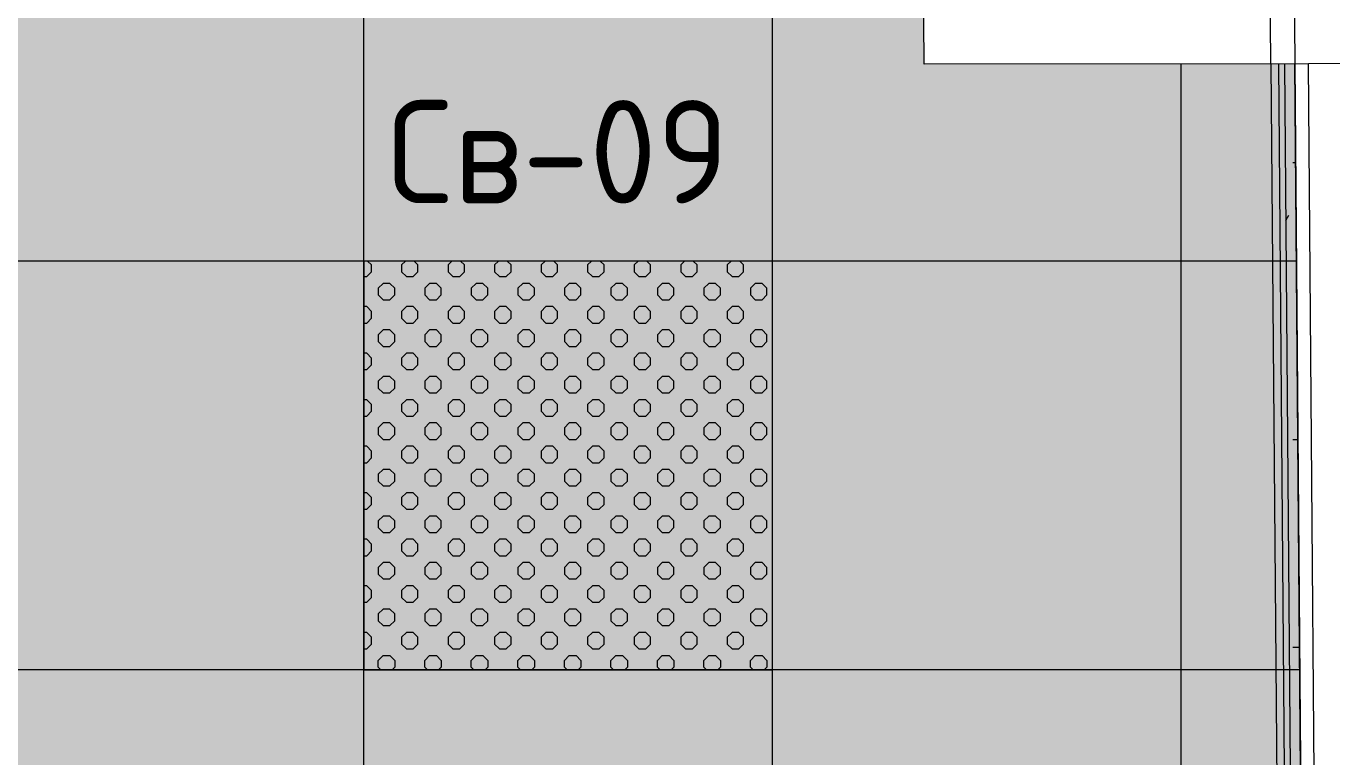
# Model space of a CAD drawing. Header units: millimetres. Extents: x -13069 to 207500, y -71366 to 56785.
# Drawn here: x 171982 to 173898, y 35346 to 36418 of the extents above; entities that cross this region are included whole.
import ezdxf

# ---------------------------------------------------------------- set-up
doc = ezdxf.new("R2010")
doc.units = ezdxf.units.MM
doc.layers.add('PDF _Подложка без мебели', color=7, linetype='Continuous')
doc.layers.add('PDF _Текст', color=7, linetype='Continuous')
doc.layers.add('PDF _Потолки', color=7, linetype='Continuous', lineweight=5, true_color=0x535353)
doc.layers.add('PDF _светильники', color=7, linetype='Continuous', true_color=0xffffff)
doc.styles.add('PDF GOST Common', font='GOST_Common.ttf')

msp = doc.modelspace()

# ---------------------------------------------------------------- hatches: boundary and pattern name
at = {"layer": 'PDF _Потолки', "true_color": 0xcae6ff, "transparency": 33554559}
msp.add_hatch(color=254, dxfattribs=at).paths.add_polyline_path([(167977.922, 35239.842), (167977.922, 36244.642), (170279.521, 36244.642), (170279.521, 34656.742), (170429.521, 34656.742), (170429.521, 38515.443), (171388.92, 38499.243), (171388.92, 38361.943), (171808.921, 38361.943), (171808.921, 38492.143), (171925.12, 38490.142), (171910.02, 42957.142), (173810.319, 42957.142), (173840.519, 39227.542), (173296.72, 39236.743), (173283.525, 38467.242), (173299.723, 36362.342), (173843.724, 36362.643), (173858.525, 34529.142), (173713.322, 34529.142), (173713.322, 33554.843), (170429.521, 33554.643), (168905.925, 33554.643), (168905.925, 35239.842)])

# ---------------------------------------------------------------- linework, layer by layer
at = {"layer": 'PDF _Подложка без мебели', "lineweight": 18}
for points in [[(173846.824, 38447.042), (173826.823, 38446.942), (173829.222, 38152.542), (173843.724, 36362.643), (173870.42, 33054.142), (173890.422, 33054.241), (174220.42, 33056.942), (174280.424, 33057.443), (174281.022, 32981.442), (174280.424, 33057.443), (174220.42, 33056.942)], [(173808.72, 36362.342), (173794.224, 38152.243)], [(173890.422, 33054.241), (173863.725, 36362.742), (173808.72, 36362.342), (173823.423, 34545.042), (173713.322, 34545.042), (173713.322, 34537.042), (173697.422, 34537.042), (173697.422, 33570.542), (173007.225, 33570.542), (173007.225, 33389.642), (173862.425, 33389.642), (173862.425, 33404.643)], [(173819.725, 36362.441), (173834.422, 34537.042), (173823.423, 34536.943), (173823.423, 34545.042)], [(173828.721, 36362.441), (173843.425, 34537.042)], [(174293.724, 36365.241), (174293.724, 36366.242), (174233.72, 36365.742), (173863.725, 36362.742)], [(173844.822, 36217.543), (173841.02, 36217.543)], [(173830.567, 36132.72), (173835.124, 36140.542)], [(173848.124, 35811.141), (173841.02, 35811.141)], [(173850.621, 35506.343), (173841.02, 35506.343)]]:
    msp.add_lwpolyline(points, dxfattribs=at)
at = {"layer": 'PDF _Потолки', "color": 7, "lineweight": 13}
msp.add_lwpolyline([(167977.922, 35239.842), (168905.925, 35239.842), (168905.925, 33554.643), (170429.521, 33554.643), (173713.322, 33554.843), (173713.322, 34529.142), (173858.525, 34529.142), (173843.724, 36362.643), (173299.723, 36362.342), (173283.525, 38467.242), (173296.72, 39236.743), (173840.519, 39227.542), (173810.319, 42957.142), (171910.02, 42957.142), (171925.12, 38490.142), (171808.921, 38492.143), (171808.921, 38361.943), (171388.92, 38361.943), (171388.92, 38499.243), (170429.521, 38515.443), (170429.521, 34656.742), (170279.624, 34656.742), (170279.624, 36244.642), (167977.922, 36244.642)], close=True, dxfattribs=at)
for points in [[(172476.622, 42957.142), (172476.622, 33554.767)], [(173076.622, 42957.142), (173076.622, 33554.843)], [(173676.622, 36362.542), (173676.622, 33554.843)], [(173846.025, 36073.342), (170429.521, 36073.342)], [(173850.903, 35473.342), (170429.521, 35473.342)]]:
    msp.add_lwpolyline(points, dxfattribs=at)
at = {"layer": 'PDF _светильники', "lineweight": 20}
for points in [[(172477.122, 36050.642), (172481.419, 36050.642), (172488.523, 36057.742), (172488.523, 36067.742), (172482.719, 36073.442)], [(172538.322, 36073.442), (172532.621, 36067.742), (172532.621, 36057.742), (172539.72, 36050.642), (172549.723, 36050.642), (172556.724, 36057.742), (172556.724, 36067.742), (172551.023, 36073.442)], [(172606.62, 36073.442), (172600.92, 36067.742), (172600.92, 36057.742), (172608.024, 36050.642), (172618.022, 36050.642), (172625.022, 36057.742), (172625.022, 36067.742), (172619.322, 36073.442)], [(172674.925, 36073.442), (172669.224, 36067.742), (172669.224, 36057.742), (172676.225, 36050.642), (172686.222, 36050.642), (172693.321, 36057.742), (172693.321, 36067.742), (172687.62, 36073.442)], [(172743.223, 36073.442), (172737.522, 36067.742), (172737.522, 36057.742), (172744.523, 36050.642), (172754.521, 36050.642), (172761.619, 36057.742), (172761.619, 36067.742), (172755.925, 36073.442)], [(172811.521, 36073.442), (172805.723, 36067.742), (172805.723, 36057.742), (172812.822, 36050.642), (172822.819, 36050.642), (172829.924, 36057.742), (172829.924, 36067.742), (172824.223, 36073.442)], [(172879.722, 36073.442), (172874.021, 36067.742), (172874.021, 36057.742), (172881.12, 36050.642), (172891.124, 36050.642), (172898.222, 36057.742), (172898.222, 36067.742), (172892.424, 36073.442)], [(172948.02, 36073.442), (172942.32, 36067.742), (172942.32, 36057.742), (172949.424, 36050.642), (172959.422, 36050.642), (172966.52, 36057.742), (172966.52, 36067.742), (172960.722, 36073.442)], [(173016.319, 36073.442), (173010.624, 36067.742), (173010.624, 36057.742), (173017.723, 36050.642), (173027.72, 36050.642), (173034.721, 36057.742), (173034.721, 36067.742), (173029.02, 36073.442)], [(172477.122, 35982.443), (172481.419, 35982.443), (172488.523, 35989.442), (172488.523, 35999.443), (172481.419, 36006.542), (172477.122, 36006.542)], [(172477.122, 35914.143), (172481.419, 35914.143), (172488.523, 35921.142), (172488.523, 35931.143), (172481.419, 35938.243), (172477.122, 35938.243)], [(172477.122, 35845.841), (172481.419, 35845.841), (172488.523, 35852.943), (172488.523, 35862.942), (172481.419, 35869.943), (172477.122, 35869.943)], [(172477.122, 35777.542), (172481.419, 35777.542), (172488.523, 35784.642), (172488.523, 35794.642), (172481.419, 35801.643), (172477.122, 35801.643)], [(172477.122, 35709.242), (172481.419, 35709.242), (172488.523, 35716.342), (172488.523, 35726.342), (172481.419, 35733.442), (172477.122, 35733.442)], [(172477.122, 35640.942), (172481.419, 35640.942), (172488.523, 35648.042), (172488.523, 35658.042), (172481.419, 35665.142), (172477.122, 35665.142)], [(172477.122, 35572.743), (172481.419, 35572.743), (172488.523, 35579.742), (172488.523, 35589.743), (172481.419, 35596.842), (172477.122, 35596.842)], [(172477.122, 35504.443), (172481.419, 35504.443), (172488.523, 35511.442), (172488.523, 35521.443), (172481.419, 35528.543), (172477.122, 35528.543)], [(172502.323, 35473.442), (172498.521, 35477.342), (172498.521, 35487.342), (172505.522, 35494.442), (172515.519, 35494.442), (172522.624, 35487.342), (172522.624, 35477.342), (172518.724, 35473.442)], [(172570.622, 35473.442), (172566.722, 35477.342), (172566.722, 35487.342), (172573.82, 35494.442), (172583.824, 35494.442), (172590.922, 35487.342), (172590.922, 35477.342), (172587.022, 35473.442)], [(172638.92, 35473.442), (172635.02, 35477.342), (172635.02, 35487.342), (172642.124, 35494.442), (172652.122, 35494.442), (172659.22, 35487.342), (172659.22, 35477.342), (172655.32, 35473.442)], [(172707.225, 35473.442), (172703.324, 35477.342), (172703.324, 35487.342), (172710.423, 35494.442), (172720.42, 35494.442), (172727.525, 35487.342), (172727.525, 35477.342), (172723.625, 35473.442)], [(172775.523, 35473.442), (172771.623, 35477.342), (172771.623, 35487.342), (172778.721, 35494.442), (172788.725, 35494.442), (172795.719, 35487.342), (172795.719, 35477.342), (172791.923, 35473.442)], [(172843.724, 35473.442), (172839.921, 35477.342), (172839.921, 35487.342), (172847.02, 35494.442), (172857.023, 35494.442), (172864.024, 35487.342), (172864.024, 35477.342), (172860.221, 35473.442)], [(172912.022, 35473.442), (172908.219, 35477.342), (172908.219, 35487.342), (172915.22, 35494.442), (172925.224, 35494.442), (172932.322, 35487.342), (172932.322, 35477.342), (172928.422, 35473.442)], [(172980.32, 35473.442), (172976.524, 35477.342), (172976.524, 35487.342), (172983.525, 35494.442), (172993.522, 35494.442), (173000.621, 35487.342), (173000.621, 35477.342), (172996.72, 35473.442)], [(173048.625, 35473.442), (173044.725, 35477.342), (173044.725, 35487.342), (173051.823, 35494.442), (173061.821, 35494.442), (173068.919, 35487.342), (173068.919, 35477.342), (173065.025, 35473.442)]]:
    msp.add_lwpolyline(points, dxfattribs=at)
at = {"layer": 'PDF _светильники', "color": 7, "lineweight": 13}
msp.add_lwpolyline([(172477.122, 35473.442), (173077.122, 35473.442), (173077.122, 36073.442), (172477.122, 36073.442)], close=True, dxfattribs=at)
at = {"layer": 'PDF _светильники', "lineweight": 20}
for points in [[(172522.624, 36033.642), (172515.519, 36040.643), (172505.522, 36040.643), (172498.521, 36033.642), (172498.521, 36023.641), (172505.522, 36016.542), (172515.519, 36016.542), (172522.624, 36023.641)], [(172590.922, 36033.642), (172583.824, 36040.643), (172573.82, 36040.643), (172566.722, 36033.642), (172566.722, 36023.641), (172573.82, 36016.542), (172583.824, 36016.542), (172590.922, 36023.641)], [(172659.22, 36033.642), (172652.122, 36040.643), (172642.124, 36040.643), (172635.02, 36033.642), (172635.02, 36023.641), (172642.124, 36016.542), (172652.122, 36016.542), (172659.22, 36023.641)], [(172727.525, 36033.642), (172720.42, 36040.643), (172710.423, 36040.643), (172703.324, 36033.642), (172703.324, 36023.641), (172710.423, 36016.542), (172720.42, 36016.542), (172727.525, 36023.641)], [(172795.719, 36033.642), (172788.725, 36040.643), (172778.721, 36040.643), (172771.623, 36033.642), (172771.623, 36023.641), (172778.721, 36016.542), (172788.725, 36016.542), (172795.719, 36023.641)], [(172864.024, 36033.642), (172857.023, 36040.643), (172847.02, 36040.643), (172839.921, 36033.642), (172839.921, 36023.641), (172847.02, 36016.542), (172857.023, 36016.542), (172864.024, 36023.641)], [(172932.322, 36033.642), (172925.224, 36040.643), (172915.22, 36040.643), (172908.219, 36033.642), (172908.219, 36023.641), (172915.22, 36016.542), (172925.224, 36016.542), (172932.322, 36023.641)], [(173000.621, 36033.642), (172993.522, 36040.643), (172983.525, 36040.643), (172976.524, 36033.642), (172976.524, 36023.641), (172983.525, 36016.542), (172993.522, 36016.542), (173000.621, 36023.641)], [(173068.919, 36033.642), (173061.821, 36040.643), (173051.823, 36040.643), (173044.725, 36033.642), (173044.725, 36023.641), (173051.823, 36016.542), (173061.821, 36016.542), (173068.919, 36023.641)], [(172556.724, 35999.443), (172549.723, 36006.542), (172539.72, 36006.542), (172532.621, 35999.443), (172532.621, 35989.442), (172539.72, 35982.443), (172549.723, 35982.443), (172556.724, 35989.442)], [(172625.022, 35999.443), (172618.022, 36006.542), (172608.024, 36006.542), (172600.92, 35999.443), (172600.92, 35989.442), (172608.024, 35982.443), (172618.022, 35982.443), (172625.022, 35989.442)], [(172693.321, 35999.443), (172686.222, 36006.542), (172676.225, 36006.542), (172669.224, 35999.443), (172669.224, 35989.442), (172676.225, 35982.443), (172686.222, 35982.443), (172693.321, 35989.442)], [(172761.619, 35999.443), (172754.521, 36006.542), (172744.523, 36006.542), (172737.522, 35999.443), (172737.522, 35989.442), (172744.523, 35982.443), (172754.521, 35982.443), (172761.619, 35989.442)], [(172829.924, 35999.443), (172822.819, 36006.542), (172812.822, 36006.542), (172805.723, 35999.443), (172805.723, 35989.442), (172812.822, 35982.443), (172822.819, 35982.443), (172829.924, 35989.442)], [(172898.222, 35999.443), (172891.124, 36006.542), (172881.12, 36006.542), (172874.021, 35999.443), (172874.021, 35989.442), (172881.12, 35982.443), (172891.124, 35982.443), (172898.222, 35989.442)], [(172966.52, 35999.443), (172959.422, 36006.542), (172949.424, 36006.542), (172942.32, 35999.443), (172942.32, 35989.442), (172949.424, 35982.443), (172959.422, 35982.443), (172966.52, 35989.442)], [(173034.721, 35999.443), (173027.72, 36006.542), (173017.723, 36006.542), (173010.624, 35999.443), (173010.624, 35989.442), (173017.723, 35982.443), (173027.72, 35982.443), (173034.721, 35989.442)], [(172522.624, 35965.342), (172515.519, 35972.442), (172505.522, 35972.442), (172498.521, 35965.342), (172498.521, 35955.342), (172505.522, 35948.242), (172515.519, 35948.242), (172522.624, 35955.342)], [(172590.922, 35965.342), (172583.824, 35972.442), (172573.82, 35972.442), (172566.722, 35965.342), (172566.722, 35955.342), (172573.82, 35948.242), (172583.824, 35948.242), (172590.922, 35955.342)], [(172659.22, 35965.342), (172652.122, 35972.442), (172642.124, 35972.442), (172635.02, 35965.342), (172635.02, 35955.342), (172642.124, 35948.242), (172652.122, 35948.242), (172659.22, 35955.342)], [(172727.525, 35965.342), (172720.42, 35972.442), (172710.423, 35972.442), (172703.324, 35965.342), (172703.324, 35955.342), (172710.423, 35948.242), (172720.42, 35948.242), (172727.525, 35955.342)], [(172795.719, 35965.342), (172788.725, 35972.442), (172778.721, 35972.442), (172771.623, 35965.342), (172771.623, 35955.342), (172778.721, 35948.242), (172788.725, 35948.242), (172795.719, 35955.342)], [(172864.024, 35965.342), (172857.023, 35972.442), (172847.02, 35972.442), (172839.921, 35965.342), (172839.921, 35955.342), (172847.02, 35948.242), (172857.023, 35948.242), (172864.024, 35955.342)], [(172932.322, 35965.342), (172925.224, 35972.442), (172915.22, 35972.442), (172908.219, 35965.342), (172908.219, 35955.342), (172915.22, 35948.242), (172925.224, 35948.242), (172932.322, 35955.342)], [(173000.621, 35965.342), (172993.522, 35972.442), (172983.525, 35972.442), (172976.524, 35965.342), (172976.524, 35955.342), (172983.525, 35948.242), (172993.522, 35948.242), (173000.621, 35955.342)], [(173068.919, 35965.342), (173061.821, 35972.442), (173051.823, 35972.442), (173044.725, 35965.342), (173044.725, 35955.342), (173051.823, 35948.242), (173061.821, 35948.242), (173068.919, 35955.342)], [(172556.724, 35931.143), (172549.723, 35938.243), (172539.72, 35938.243), (172532.621, 35931.143), (172532.621, 35921.142), (172539.72, 35914.143), (172549.723, 35914.143), (172556.724, 35921.142)], [(172625.022, 35931.143), (172618.022, 35938.243), (172608.024, 35938.243), (172600.92, 35931.143), (172600.92, 35921.142), (172608.024, 35914.143), (172618.022, 35914.143), (172625.022, 35921.142)], [(172693.321, 35931.143), (172686.222, 35938.243), (172676.225, 35938.243), (172669.224, 35931.143), (172669.224, 35921.142), (172676.225, 35914.143), (172686.222, 35914.143), (172693.321, 35921.142)], [(172761.619, 35931.143), (172754.521, 35938.243), (172744.523, 35938.243), (172737.522, 35931.143), (172737.522, 35921.142), (172744.523, 35914.143), (172754.521, 35914.143), (172761.619, 35921.142)], [(172829.924, 35931.143), (172822.819, 35938.243), (172812.822, 35938.243), (172805.723, 35931.143), (172805.723, 35921.142), (172812.822, 35914.143), (172822.819, 35914.143), (172829.924, 35921.142)], [(172898.222, 35931.143), (172891.124, 35938.243), (172881.12, 35938.243), (172874.021, 35931.143), (172874.021, 35921.142), (172881.12, 35914.143), (172891.124, 35914.143), (172898.222, 35921.142)], [(172966.52, 35931.143), (172959.422, 35938.243), (172949.424, 35938.243), (172942.32, 35931.143), (172942.32, 35921.142), (172949.424, 35914.143), (172959.422, 35914.143), (172966.52, 35921.142)], [(173034.721, 35931.143), (173027.72, 35938.243), (173017.723, 35938.243), (173010.624, 35931.143), (173010.624, 35921.142), (173017.723, 35914.143), (173027.72, 35914.143), (173034.721, 35921.142)], [(172522.624, 35897.042), (172515.519, 35904.142), (172505.522, 35904.142), (172498.521, 35897.042), (172498.521, 35887.042), (172505.522, 35879.942), (172515.519, 35879.942), (172522.624, 35887.042)], [(172590.922, 35897.042), (172583.824, 35904.142), (172573.82, 35904.142), (172566.722, 35897.042), (172566.722, 35887.042), (172573.82, 35879.942), (172583.824, 35879.942), (172590.922, 35887.042)], [(172659.22, 35897.042), (172652.122, 35904.142), (172642.124, 35904.142), (172635.02, 35897.042), (172635.02, 35887.042), (172642.124, 35879.942), (172652.122, 35879.942), (172659.22, 35887.042)], [(172727.525, 35897.042), (172720.42, 35904.142), (172710.423, 35904.142), (172703.324, 35897.042), (172703.324, 35887.042), (172710.423, 35879.942), (172720.42, 35879.942), (172727.525, 35887.042)], [(172795.719, 35897.042), (172788.725, 35904.142), (172778.721, 35904.142), (172771.623, 35897.042), (172771.623, 35887.042), (172778.721, 35879.942), (172788.725, 35879.942), (172795.719, 35887.042)], [(172864.024, 35897.042), (172857.023, 35904.142), (172847.02, 35904.142), (172839.921, 35897.042), (172839.921, 35887.042), (172847.02, 35879.942), (172857.023, 35879.942), (172864.024, 35887.042)], [(172932.322, 35897.042), (172925.224, 35904.142), (172915.22, 35904.142), (172908.219, 35897.042), (172908.219, 35887.042), (172915.22, 35879.942), (172925.224, 35879.942), (172932.322, 35887.042)], [(173000.621, 35897.042), (172993.522, 35904.142), (172983.525, 35904.142), (172976.524, 35897.042), (172976.524, 35887.042), (172983.525, 35879.942), (172993.522, 35879.942), (173000.621, 35887.042)], [(173068.919, 35897.042), (173061.821, 35904.142), (173051.823, 35904.142), (173044.725, 35897.042), (173044.725, 35887.042), (173051.823, 35879.942), (173061.821, 35879.942), (173068.919, 35887.042)], [(172556.724, 35862.942), (172549.723, 35869.943), (172539.72, 35869.943), (172532.621, 35862.942), (172532.621, 35852.943), (172539.72, 35845.841), (172549.723, 35845.841), (172556.724, 35852.943)], [(172625.022, 35862.942), (172618.022, 35869.943), (172608.024, 35869.943), (172600.92, 35862.942), (172600.92, 35852.943), (172608.024, 35845.841), (172618.022, 35845.841), (172625.022, 35852.943)], [(172693.321, 35862.942), (172686.222, 35869.943), (172676.225, 35869.943), (172669.224, 35862.942), (172669.224, 35852.943), (172676.225, 35845.841), (172686.222, 35845.841), (172693.321, 35852.943)], [(172761.619, 35862.942), (172754.521, 35869.943), (172744.523, 35869.943), (172737.522, 35862.942), (172737.522, 35852.943), (172744.523, 35845.841), (172754.521, 35845.841), (172761.619, 35852.943)], [(172829.924, 35862.942), (172822.819, 35869.943), (172812.822, 35869.943), (172805.723, 35862.942), (172805.723, 35852.943), (172812.822, 35845.841), (172822.819, 35845.841), (172829.924, 35852.943)], [(172898.222, 35862.942), (172891.124, 35869.943), (172881.12, 35869.943), (172874.021, 35862.942), (172874.021, 35852.943), (172881.12, 35845.841), (172891.124, 35845.841), (172898.222, 35852.943)], [(172966.52, 35862.942), (172959.422, 35869.943), (172949.424, 35869.943), (172942.32, 35862.942), (172942.32, 35852.943), (172949.424, 35845.841), (172959.422, 35845.841), (172966.52, 35852.943)], [(173034.721, 35862.942), (173027.72, 35869.943), (173017.723, 35869.943), (173010.624, 35862.942), (173010.624, 35852.943), (173017.723, 35845.841), (173027.72, 35845.841), (173034.721, 35852.943)], [(172522.624, 35828.742), (172515.519, 35835.842), (172505.522, 35835.842), (172498.521, 35828.742), (172498.521, 35818.742), (172505.522, 35811.642), (172515.519, 35811.642), (172522.624, 35818.742)], [(172590.922, 35828.742), (172583.824, 35835.842), (172573.82, 35835.842), (172566.722, 35828.742), (172566.722, 35818.742), (172573.82, 35811.642), (172583.824, 35811.642), (172590.922, 35818.742)], [(172659.22, 35828.742), (172652.122, 35835.842), (172642.124, 35835.842), (172635.02, 35828.742), (172635.02, 35818.742), (172642.124, 35811.642), (172652.122, 35811.642), (172659.22, 35818.742)], [(172727.525, 35828.742), (172720.42, 35835.842), (172710.423, 35835.842), (172703.324, 35828.742), (172703.324, 35818.742), (172710.423, 35811.642), (172720.42, 35811.642), (172727.525, 35818.742)], [(172795.719, 35828.742), (172788.725, 35835.842), (172778.721, 35835.842), (172771.623, 35828.742), (172771.623, 35818.742), (172778.721, 35811.642), (172788.725, 35811.642), (172795.719, 35818.742)], [(172864.024, 35828.742), (172857.023, 35835.842), (172847.02, 35835.842), (172839.921, 35828.742), (172839.921, 35818.742), (172847.02, 35811.642), (172857.023, 35811.642), (172864.024, 35818.742)], [(172932.322, 35828.742), (172925.224, 35835.842), (172915.22, 35835.842), (172908.219, 35828.742), (172908.219, 35818.742), (172915.22, 35811.642), (172925.224, 35811.642), (172932.322, 35818.742)], [(173000.621, 35828.742), (172993.522, 35835.842), (172983.525, 35835.842), (172976.524, 35828.742), (172976.524, 35818.742), (172983.525, 35811.642), (172993.522, 35811.642), (173000.621, 35818.742)], [(173068.919, 35828.742), (173061.821, 35835.842), (173051.823, 35835.842), (173044.725, 35828.742), (173044.725, 35818.742), (173051.823, 35811.642), (173061.821, 35811.642), (173068.919, 35818.742)], [(172556.724, 35794.642), (172549.723, 35801.643), (172539.72, 35801.643), (172532.621, 35794.642), (172532.621, 35784.642), (172539.72, 35777.542), (172549.723, 35777.542), (172556.724, 35784.642)], [(172625.022, 35794.642), (172618.022, 35801.643), (172608.024, 35801.643), (172600.92, 35794.642), (172600.92, 35784.642), (172608.024, 35777.542), (172618.022, 35777.542), (172625.022, 35784.642)], [(172693.321, 35794.642), (172686.222, 35801.643), (172676.225, 35801.643), (172669.224, 35794.642), (172669.224, 35784.642), (172676.225, 35777.542), (172686.222, 35777.542), (172693.321, 35784.642)], [(172761.619, 35794.642), (172754.521, 35801.643), (172744.523, 35801.643), (172737.522, 35794.642), (172737.522, 35784.642), (172744.523, 35777.542), (172754.521, 35777.542), (172761.619, 35784.642)], [(172829.924, 35794.642), (172822.819, 35801.643), (172812.822, 35801.643), (172805.723, 35794.642), (172805.723, 35784.642), (172812.822, 35777.542), (172822.819, 35777.542), (172829.924, 35784.642)], [(172898.222, 35794.642), (172891.124, 35801.643), (172881.12, 35801.643), (172874.021, 35794.642), (172874.021, 35784.642), (172881.12, 35777.542), (172891.124, 35777.542), (172898.222, 35784.642)], [(172966.52, 35794.642), (172959.422, 35801.643), (172949.424, 35801.643), (172942.32, 35794.642), (172942.32, 35784.642), (172949.424, 35777.542), (172959.422, 35777.542), (172966.52, 35784.642)], [(173034.721, 35794.642), (173027.72, 35801.643), (173017.723, 35801.643), (173010.624, 35794.642), (173010.624, 35784.642), (173017.723, 35777.542), (173027.72, 35777.542), (173034.721, 35784.642)], [(172522.624, 35760.443), (172515.519, 35767.543), (172505.522, 35767.543), (172498.521, 35760.443), (172498.521, 35750.442), (172505.522, 35743.443), (172515.519, 35743.443), (172522.624, 35750.442)], [(172590.922, 35760.443), (172583.824, 35767.543), (172573.82, 35767.543), (172566.722, 35760.443), (172566.722, 35750.442), (172573.82, 35743.443), (172583.824, 35743.443), (172590.922, 35750.442)], [(172659.22, 35760.443), (172652.122, 35767.543), (172642.124, 35767.543), (172635.02, 35760.443), (172635.02, 35750.442), (172642.124, 35743.443), (172652.122, 35743.443), (172659.22, 35750.442)], [(172727.525, 35760.443), (172720.42, 35767.543), (172710.423, 35767.543), (172703.324, 35760.443), (172703.324, 35750.442), (172710.423, 35743.443), (172720.42, 35743.443), (172727.525, 35750.442)], [(172795.719, 35760.443), (172788.725, 35767.543), (172778.721, 35767.543), (172771.623, 35760.443), (172771.623, 35750.442), (172778.721, 35743.443), (172788.725, 35743.443), (172795.719, 35750.442)], [(172864.024, 35760.443), (172857.023, 35767.543), (172847.02, 35767.543), (172839.921, 35760.443), (172839.921, 35750.442), (172847.02, 35743.443), (172857.023, 35743.443), (172864.024, 35750.442)], [(172932.322, 35760.443), (172925.224, 35767.543), (172915.22, 35767.543), (172908.219, 35760.443), (172908.219, 35750.442), (172915.22, 35743.443), (172925.224, 35743.443), (172932.322, 35750.442)], [(173000.621, 35760.443), (172993.522, 35767.543), (172983.525, 35767.543), (172976.524, 35760.443), (172976.524, 35750.442), (172983.525, 35743.443), (172993.522, 35743.443), (173000.621, 35750.442)], [(173068.919, 35760.443), (173061.821, 35767.543), (173051.823, 35767.543), (173044.725, 35760.443), (173044.725, 35750.442), (173051.823, 35743.443), (173061.821, 35743.443), (173068.919, 35750.442)], [(172556.724, 35726.342), (172549.723, 35733.442), (172539.72, 35733.442), (172532.621, 35726.342), (172532.621, 35716.342), (172539.72, 35709.242), (172549.723, 35709.242), (172556.724, 35716.342)], [(172625.022, 35726.342), (172618.022, 35733.442), (172608.024, 35733.442), (172600.92, 35726.342), (172600.92, 35716.342), (172608.024, 35709.242), (172618.022, 35709.242), (172625.022, 35716.342)], [(172693.321, 35726.342), (172686.222, 35733.442), (172676.225, 35733.442), (172669.224, 35726.342), (172669.224, 35716.342), (172676.225, 35709.242), (172686.222, 35709.242), (172693.321, 35716.342)], [(172761.619, 35726.342), (172754.521, 35733.442), (172744.523, 35733.442), (172737.522, 35726.342), (172737.522, 35716.342), (172744.523, 35709.242), (172754.521, 35709.242), (172761.619, 35716.342)], [(172829.924, 35726.342), (172822.819, 35733.442), (172812.822, 35733.442), (172805.723, 35726.342), (172805.723, 35716.342), (172812.822, 35709.242), (172822.819, 35709.242), (172829.924, 35716.342)], [(172898.222, 35726.342), (172891.124, 35733.442), (172881.12, 35733.442), (172874.021, 35726.342), (172874.021, 35716.342), (172881.12, 35709.242), (172891.124, 35709.242), (172898.222, 35716.342)], [(172966.52, 35726.342), (172959.422, 35733.442), (172949.424, 35733.442), (172942.32, 35726.342), (172942.32, 35716.342), (172949.424, 35709.242), (172959.422, 35709.242), (172966.52, 35716.342)], [(173034.721, 35726.342), (173027.72, 35733.442), (173017.723, 35733.442), (173010.624, 35726.342), (173010.624, 35716.342), (173017.723, 35709.242), (173027.72, 35709.242), (173034.721, 35716.342)], [(172522.624, 35692.242), (172515.519, 35699.243), (172505.522, 35699.243), (172498.521, 35692.242), (172498.521, 35682.243), (172505.522, 35675.143), (172515.519, 35675.143), (172522.624, 35682.243)], [(172590.922, 35692.242), (172583.824, 35699.243), (172573.82, 35699.243), (172566.722, 35692.242), (172566.722, 35682.243), (172573.82, 35675.143), (172583.824, 35675.143), (172590.922, 35682.243)], [(172659.22, 35692.242), (172652.122, 35699.243), (172642.124, 35699.243), (172635.02, 35692.242), (172635.02, 35682.243), (172642.124, 35675.143), (172652.122, 35675.143), (172659.22, 35682.243)], [(172727.525, 35692.242), (172720.42, 35699.243), (172710.423, 35699.243), (172703.324, 35692.242), (172703.324, 35682.243), (172710.423, 35675.143), (172720.42, 35675.143), (172727.525, 35682.243)], [(172795.719, 35692.242), (172788.725, 35699.243), (172778.721, 35699.243), (172771.623, 35692.242), (172771.623, 35682.243), (172778.721, 35675.143), (172788.725, 35675.143), (172795.719, 35682.243)], [(172864.024, 35692.242), (172857.023, 35699.243), (172847.02, 35699.243), (172839.921, 35692.242), (172839.921, 35682.243), (172847.02, 35675.143), (172857.023, 35675.143), (172864.024, 35682.243)], [(172932.322, 35692.242), (172925.224, 35699.243), (172915.22, 35699.243), (172908.219, 35692.242), (172908.219, 35682.243), (172915.22, 35675.143), (172925.224, 35675.143), (172932.322, 35682.243)], [(173000.621, 35692.242), (172993.522, 35699.243), (172983.525, 35699.243), (172976.524, 35692.242), (172976.524, 35682.243), (172983.525, 35675.143), (172993.522, 35675.143), (173000.621, 35682.243)], [(173068.919, 35692.242), (173061.821, 35699.243), (173051.823, 35699.243), (173044.725, 35692.242), (173044.725, 35682.243), (173051.823, 35675.143), (173061.821, 35675.143), (173068.919, 35682.243)], [(172556.724, 35658.042), (172549.723, 35665.142), (172539.72, 35665.142), (172532.621, 35658.042), (172532.621, 35648.042), (172539.72, 35640.942), (172549.723, 35640.942), (172556.724, 35648.042)], [(172625.022, 35658.042), (172618.022, 35665.142), (172608.024, 35665.142), (172600.92, 35658.042), (172600.92, 35648.042), (172608.024, 35640.942), (172618.022, 35640.942), (172625.022, 35648.042)], [(172693.321, 35658.042), (172686.222, 35665.142), (172676.225, 35665.142), (172669.224, 35658.042), (172669.224, 35648.042), (172676.225, 35640.942), (172686.222, 35640.942), (172693.321, 35648.042)], [(172761.619, 35658.042), (172754.521, 35665.142), (172744.523, 35665.142), (172737.522, 35658.042), (172737.522, 35648.042), (172744.523, 35640.942), (172754.521, 35640.942), (172761.619, 35648.042)], [(172829.924, 35658.042), (172822.819, 35665.142), (172812.822, 35665.142), (172805.723, 35658.042), (172805.723, 35648.042), (172812.822, 35640.942), (172822.819, 35640.942), (172829.924, 35648.042)], [(172898.222, 35658.042), (172891.124, 35665.142), (172881.12, 35665.142), (172874.021, 35658.042), (172874.021, 35648.042), (172881.12, 35640.942), (172891.124, 35640.942), (172898.222, 35648.042)], [(172966.52, 35658.042), (172959.422, 35665.142), (172949.424, 35665.142), (172942.32, 35658.042), (172942.32, 35648.042), (172949.424, 35640.942), (172959.422, 35640.942), (172966.52, 35648.042)], [(173034.721, 35658.042), (173027.72, 35665.142), (173017.723, 35665.142), (173010.624, 35658.042), (173010.624, 35648.042), (173017.723, 35640.942), (173027.72, 35640.942), (173034.721, 35648.042)], [(172522.624, 35623.942), (172515.519, 35630.943), (172505.522, 35630.943), (172498.521, 35623.942), (172498.521, 35613.941), (172505.522, 35606.842), (172515.519, 35606.842), (172522.624, 35613.941)], [(172590.922, 35623.942), (172583.824, 35630.943), (172573.82, 35630.943), (172566.722, 35623.942), (172566.722, 35613.941), (172573.82, 35606.842), (172583.824, 35606.842), (172590.922, 35613.941)], [(172659.22, 35623.942), (172652.122, 35630.943), (172642.124, 35630.943), (172635.02, 35623.942), (172635.02, 35613.941), (172642.124, 35606.842), (172652.122, 35606.842), (172659.22, 35613.941)], [(172727.525, 35623.942), (172720.42, 35630.943), (172710.423, 35630.943), (172703.324, 35623.942), (172703.324, 35613.941), (172710.423, 35606.842), (172720.42, 35606.842), (172727.525, 35613.941)], [(172795.719, 35623.942), (172788.725, 35630.943), (172778.721, 35630.943), (172771.623, 35623.942), (172771.623, 35613.941), (172778.721, 35606.842), (172788.725, 35606.842), (172795.719, 35613.941)], [(172864.024, 35623.942), (172857.023, 35630.943), (172847.02, 35630.943), (172839.921, 35623.942), (172839.921, 35613.941), (172847.02, 35606.842), (172857.023, 35606.842), (172864.024, 35613.941)], [(172932.322, 35623.942), (172925.224, 35630.943), (172915.22, 35630.943), (172908.219, 35623.942), (172908.219, 35613.941), (172915.22, 35606.842), (172925.224, 35606.842), (172932.322, 35613.941)], [(173000.621, 35623.942), (172993.522, 35630.943), (172983.525, 35630.943), (172976.524, 35623.942), (172976.524, 35613.941), (172983.525, 35606.842), (172993.522, 35606.842), (173000.621, 35613.941)], [(173068.919, 35623.942), (173061.821, 35630.943), (173051.823, 35630.943), (173044.725, 35623.942), (173044.725, 35613.941), (173051.823, 35606.842), (173061.821, 35606.842), (173068.919, 35613.941)], [(172556.724, 35589.743), (172549.723, 35596.842), (172539.72, 35596.842), (172532.621, 35589.743), (172532.621, 35579.742), (172539.72, 35572.743), (172549.723, 35572.743), (172556.724, 35579.742)], [(172625.022, 35589.743), (172618.022, 35596.842), (172608.024, 35596.842), (172600.92, 35589.743), (172600.92, 35579.742), (172608.024, 35572.743), (172618.022, 35572.743), (172625.022, 35579.742)], [(172693.321, 35589.743), (172686.222, 35596.842), (172676.225, 35596.842), (172669.224, 35589.743), (172669.224, 35579.742), (172676.225, 35572.743), (172686.222, 35572.743), (172693.321, 35579.742)], [(172761.619, 35589.743), (172754.521, 35596.842), (172744.523, 35596.842), (172737.522, 35589.743), (172737.522, 35579.742), (172744.523, 35572.743), (172754.521, 35572.743), (172761.619, 35579.742)], [(172829.924, 35589.743), (172822.819, 35596.842), (172812.822, 35596.842), (172805.723, 35589.743), (172805.723, 35579.742), (172812.822, 35572.743), (172822.819, 35572.743), (172829.924, 35579.742)], [(172898.222, 35589.743), (172891.124, 35596.842), (172881.12, 35596.842), (172874.021, 35589.743), (172874.021, 35579.742), (172881.12, 35572.743), (172891.124, 35572.743), (172898.222, 35579.742)], [(172966.52, 35589.743), (172959.422, 35596.842), (172949.424, 35596.842), (172942.32, 35589.743), (172942.32, 35579.742), (172949.424, 35572.743), (172959.422, 35572.743), (172966.52, 35579.742)], [(173034.721, 35589.743), (173027.72, 35596.842), (173017.723, 35596.842), (173010.624, 35589.743), (173010.624, 35579.742), (173017.723, 35572.743), (173027.72, 35572.743), (173034.721, 35579.742)], [(172522.624, 35555.642), (172515.519, 35562.742), (172505.522, 35562.742), (172498.521, 35555.642), (172498.521, 35545.642), (172505.522, 35538.542), (172515.519, 35538.542), (172522.624, 35545.642)], [(172590.922, 35555.642), (172583.824, 35562.742), (172573.82, 35562.742), (172566.722, 35555.642), (172566.722, 35545.642), (172573.82, 35538.542), (172583.824, 35538.542), (172590.922, 35545.642)], [(172659.22, 35555.642), (172652.122, 35562.742), (172642.124, 35562.742), (172635.02, 35555.642), (172635.02, 35545.642), (172642.124, 35538.542), (172652.122, 35538.542), (172659.22, 35545.642)], [(172727.525, 35555.642), (172720.42, 35562.742), (172710.423, 35562.742), (172703.324, 35555.642), (172703.324, 35545.642), (172710.423, 35538.542), (172720.42, 35538.542), (172727.525, 35545.642)], [(172795.719, 35555.642), (172788.725, 35562.742), (172778.721, 35562.742), (172771.623, 35555.642), (172771.623, 35545.642), (172778.721, 35538.542), (172788.725, 35538.542), (172795.719, 35545.642)], [(172864.024, 35555.642), (172857.023, 35562.742), (172847.02, 35562.742), (172839.921, 35555.642), (172839.921, 35545.642), (172847.02, 35538.542), (172857.023, 35538.542), (172864.024, 35545.642)], [(172932.322, 35555.642), (172925.224, 35562.742), (172915.22, 35562.742), (172908.219, 35555.642), (172908.219, 35545.642), (172915.22, 35538.542), (172925.224, 35538.542), (172932.322, 35545.642)], [(173000.621, 35555.642), (172993.522, 35562.742), (172983.525, 35562.742), (172976.524, 35555.642), (172976.524, 35545.642), (172983.525, 35538.542), (172993.522, 35538.542), (173000.621, 35545.642)], [(173068.919, 35555.642), (173061.821, 35562.742), (173051.823, 35562.742), (173044.725, 35555.642), (173044.725, 35545.642), (173051.823, 35538.542), (173061.821, 35538.542), (173068.919, 35545.642)], [(172556.724, 35521.443), (172549.723, 35528.543), (172539.72, 35528.543), (172532.621, 35521.443), (172532.621, 35511.442), (172539.72, 35504.443), (172549.723, 35504.443), (172556.724, 35511.442)], [(172625.022, 35521.443), (172618.022, 35528.543), (172608.024, 35528.543), (172600.92, 35521.443), (172600.92, 35511.442), (172608.024, 35504.443), (172618.022, 35504.443), (172625.022, 35511.442)], [(172693.321, 35521.443), (172686.222, 35528.543), (172676.225, 35528.543), (172669.224, 35521.443), (172669.224, 35511.442), (172676.225, 35504.443), (172686.222, 35504.443), (172693.321, 35511.442)], [(172761.619, 35521.443), (172754.521, 35528.543), (172744.523, 35528.543), (172737.522, 35521.443), (172737.522, 35511.442), (172744.523, 35504.443), (172754.521, 35504.443), (172761.619, 35511.442)], [(172829.924, 35521.443), (172822.819, 35528.543), (172812.822, 35528.543), (172805.723, 35521.443), (172805.723, 35511.442), (172812.822, 35504.443), (172822.819, 35504.443), (172829.924, 35511.442)], [(172898.222, 35521.443), (172891.124, 35528.543), (172881.12, 35528.543), (172874.021, 35521.443), (172874.021, 35511.442), (172881.12, 35504.443), (172891.124, 35504.443), (172898.222, 35511.442)], [(172966.52, 35521.443), (172959.422, 35528.543), (172949.424, 35528.543), (172942.32, 35521.443), (172942.32, 35511.442), (172949.424, 35504.443), (172959.422, 35504.443), (172966.52, 35511.442)], [(173034.721, 35521.443), (173027.72, 35528.543), (173017.723, 35528.543), (173010.624, 35521.443), (173010.624, 35511.442), (173017.723, 35504.443), (173027.72, 35504.443), (173034.721, 35511.442)]]:
    msp.add_lwpolyline(points, close=True, dxfattribs=at)
at = {"layer": 'PDF _светильники', "color": 53, "lineweight": 0, "true_color": 0xf7e046, "transparency": 33554559}
msp.add_solid([(172477.122, 35473.442), (173077.122, 35473.442), (172477.122, 36073.442), (173077.122, 36073.442)], dxfattribs=at)

# ---------------------------------------------------------------- texts
at = {"layer": 'PDF _Текст', "insert": (172511.857, 36233.838), "char_height": 151.5063, "attachment_point": 4, "style": 'PDF GOST Common'}
msp.add_mtext('Св-09', dxfattribs=at)

doc.saveas('drawing.dxf')
